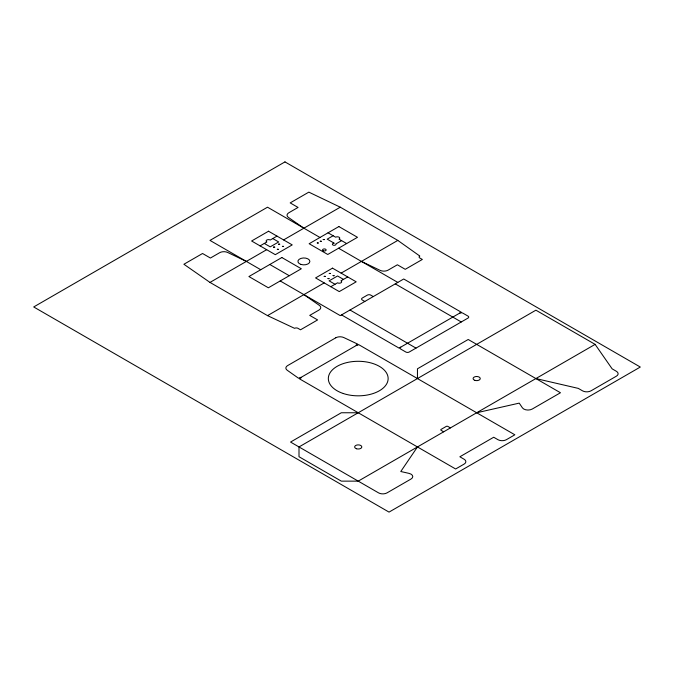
<?xml version="1.0" encoding="UTF-8"?>
<svg xmlns="http://www.w3.org/2000/svg" width="674" height="674" viewBox="0 0 674 674"><rect width="100%" height="100%" fill="white"/><g stroke="black" fill="none" stroke-linecap="round" stroke-linejoin="round"><path stroke-width="1.01" d="M417.45 446.946L400.777 471.514L408.975 473.367A5.982 3.454 0 0 1 411.022 479.029L387.028 492.879A5.982 3.454 0 0 1 378.569 492.879L290.545 442.06L341.305 412.758L358.231 412.758M260.071 245.875L266.837 241.974A2.393 1.382 0 0 1 266.837 240.02A2.393 1.382 0 0 1 270.223 240.02L276.989 236.111M246.364 261.411L227.719 252.48A5.982 3.454 0 0 0 219.673 252.691L210.414 258.041L202.545 253.5L183.901 264.259L209.985 282.414L266.668 249.692M283.594 239.919L340.277 207.196L397.803 240.407L419.801 256.036A2.393 1.382 0 0 0 419.801 257.99L422.337 259.456L405.251 269.322L397.382 264.781L388.123 270.131A5.982 3.454 0 0 1 380.069 270.341L361.424 261.411M333.125 235.74L327.202 239.16L334.27 243.238A1.795 1.036 0 0 0 332.392 244.359A1.795 1.036 0 0 0 334.565 245.285A1.795 1.036 0 0 0 335.871 243.929L341.583 240.626M209.985 282.414L267.519 315.626L324.202 282.903M341.12 273.13L397.803 240.407M330.799 286.711L337.564 282.802A2.393 1.382 0 0 0 340.951 282.802A2.393 1.382 0 0 0 340.951 280.847L347.717 276.947M300.697 377.583L356.538 345.349M595.117 344.372L358.231 481.135L341.305 481.135L299.003 456.719L299.003 446.946L535.897 310.183L595.117 344.372L612.144 368.855L616.373 371.298A5.982 3.454 0 0 1 616.373 376.185L590.997 390.836A5.982 3.454 0 0 1 582.53 390.836L578.3 388.392L535.897 378.561M476.67 412.758L519.224 403.128L522.434 407.863A5.982 3.454 0 0 0 532.233 409.042L560.465 392.748L468.211 339.485L417.45 368.796L417.45 378.561M340.277 207.196L308.835 192.132L290.191 202.899L298.06 207.44L288.801 212.782A5.982 3.454 0 0 0 288.421 217.432L303.898 228.2M267.519 315.626L294.589 328.331A2.393 1.382 0 0 1 297.975 328.331L300.511 329.797L317.606 319.931L309.737 315.381L318.996 310.04A5.982 3.454 0 0 0 319.366 305.389L303.898 294.622M328.053 232.816L335.669 237.206A2.393 1.382 0 0 1 339.047 237.206A2.393 1.382 0 0 1 339.047 239.16L346.663 243.558M319.973 237.475L267.519 207.196L209.985 240.407L260.745 269.718M338.584 248.226L397.803 282.414M395.267 283.88L461.26 321.978M272.759 238.554L278.682 241.974L270.223 246.853L264.301 243.44M343.487 279.39L337.564 275.969L329.106 280.847L335.029 284.268M373.27 296.577L370.734 295.111A2.393 1.382 0 0 0 367.347 295.111L362.275 298.043A2.393 1.382 0 0 0 362.275 299.997L364.811 301.463M350.008 310.015L415.993 348.113M269.802 264.486L289.264 275.725M341.541 314.893L399.075 348.113L461.26 312.214L403.726 278.994L340.277 315.626L280.207 280.948M450.443 427.897L447.907 426.431A1.196 0.691 0 0 0 446.213 426.431L441.141 429.363A1.196 0.691 0 0 0 441.141 430.341L443.677 431.807M459.567 313.191A2.393 1.382 0 0 1 462.945 313.191L468.026 316.114A2.393 1.382 0 0 1 468.026 318.069L409.228 352.022A2.393 1.382 0 0 1 405.841 352.022L400.769 349.09A2.393 1.382 0 0 1 400.769 347.135M273.518 247.122L274.714 247.147L273.518 247.122M277.326 249.321L278.522 249.372L277.343 249.27M278.598 244.19L279.794 244.215L278.598 244.165M282.406 246.389L283.594 246.414L282.406 246.389M317.277 242.96L318.473 243.011L317.286 242.91M320.234 241.25L321.431 241.275L320.243 241.225M323.2 239.54L324.396 239.565L323.2 239.54M324.194 276.382L325.39 276.407L324.202 276.357M328.002 278.581L329.198 278.606L328.011 278.556M329.274 273.45L330.471 273.476L329.274 273.45M333.082 275.649L334.27 275.7L333.091 275.599M284.967 161.895L33.7 306.956L389.033 512.105L640.3 367.044L284.967 161.895M268.53 231.224L251.613 240.997L275.304 254.671L292.221 244.898L268.53 231.224M281.858 257.527L248.908 276.551L268.362 287.79L301.32 268.766L281.858 257.527M338.879 226.557L309.139 243.727L327.758 254.477L357.49 237.307L338.845 226.54M332.493 268.151L315.575 277.924L339.258 291.598L356.184 281.825L332.493 268.151M335.787 337.792L287.604 365.611A5.982 3.454 0 0 0 287.208 370.237L298.624 378.291L300.275 377.339L301.126 377.828L299.433 378.805L455.632 468.986L464.091 464.108A5.982 3.454 0 0 0 464.091 459.221L459.862 456.778L493.705 437.241L497.934 439.684A5.982 3.454 0 0 0 506.393 439.684L514.852 434.797L358.652 344.616L356.959 345.594L356.116 345.105L357.768 344.153L343.807 337.556A5.982 3.454 0 0 0 335.787 337.792M343.277 393.515A29.909 17.271 0 0 0 388.14 378.561A29.909 17.271 0 0 0 343.277 363.606A29.909 17.271 0 0 0 343.277 393.515M356.436 448.741A3.589 2.073 0 0 0 361.82 446.946A3.589 2.073 0 0 0 356.436 445.152A3.589 2.073 0 0 0 356.436 448.741M474.664 380.279A3.589 2.073 0 0 0 480.25 378.712A3.589 2.073 0 0 0 475.103 376.699A3.589 2.073 0 0 0 474.664 380.279M323.335 250.821A1.795 1.036 0 0 0 326.123 250.037A1.795 1.036 0 0 0 323.554 249.026A1.795 1.036 0 0 0 323.335 250.821M300.907 264.402A5.982 3.454 0 0 0 309.88 261.411A5.982 3.454 0 0 0 300.907 258.42A5.982 3.454 0 0 0 300.907 264.402"/></g></svg>
